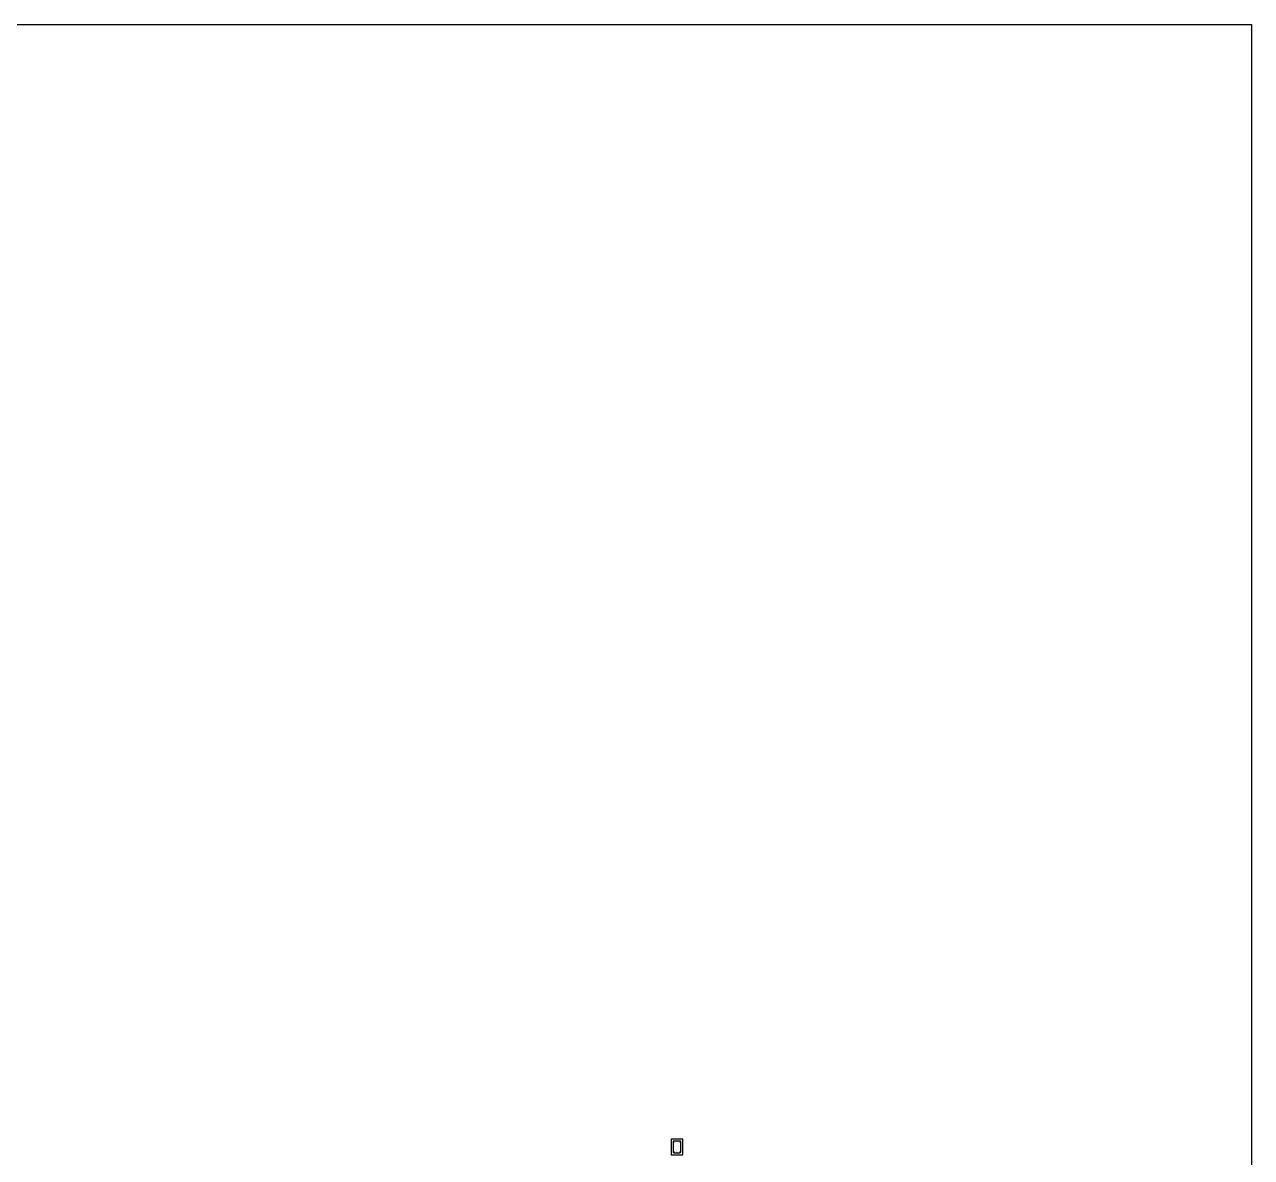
# Model space of a CAD drawing. Header units: inches. Extents: x -8688 to 264, y -379 to 2217.
# Drawn here: x -4476 to -3217, y 1054 to 2217 of the extents above; entities that cross this region are included whole.
import ezdxf

# ---------------------------------------------------------------- set-up
doc = ezdxf.new("R2010")
doc.units = ezdxf.units.IN
doc.header["$MEASUREMENT"] = 0

msp = doc.modelspace()

# ---------------------------------------------------------------- linework, layer by layer
for points in [[(-8687.598, 2216.6133), (-3216.8643, 2216.6133), (-3216.8643, -379.0827), (-8687.598, -379.0827)], [(-3812.3848, 1057.1894), (-3800.3848, 1057.1894), (-3800.3848, 1073.1894), (-3812.3848, 1073.1894)]]:
    msp.add_lwpolyline(points, close=True)
at = {"color": 1}
msp.add_lwpolyline([(-3809.3848, 1059.1894), (-3803.3848, 1059.1894, 0.414213562), (-3802.3848, 1060.1894), (-3802.3848, 1070.1894, 0.414213562), (-3803.3848, 1071.1894), (-3809.3848, 1071.1894, 0.414213562), (-3810.3848, 1070.1894), (-3810.3848, 1060.1894, 0.414213562)], format="xyb", close=True, dxfattribs=at)
at = {"color": 241, "true_color": 0xf7abae, "const_width": 0.5}
for points in [[(-3810.0385, 1070.3219, 1), (-3808.9385, 1070.3219, 1)], [(-3803.8139, 1070.3111, 1), (-3802.7139, 1070.3111, 1)], [(-3810.0379, 1060.0724, 1), (-3808.9379, 1060.0724, 1)], [(-3803.8164, 1060.0555, 1), (-3802.7164, 1060.0555, 1)]]:
    msp.add_lwpolyline(points, format="xyb", close=True, dxfattribs=at)
at = {"color": 31, "true_color": 0xfecc66, "const_width": 0.3}
for points in [[(-3806.7348, 1070.6108, 1), (-3806.0348, 1070.6108, 1)], [(-3810.0866, 1065.1894, 1), (-3809.3866, 1065.1894, 1)], [(-3806.7348, 1059.7425, 1), (-3806.0348, 1059.7425, 1)], [(-3803.3303, 1065.1894, 1), (-3802.6303, 1065.1894, 1)]]:
    msp.add_lwpolyline(points, format="xyb", close=True, dxfattribs=at)

doc.saveas('drawing.dxf')
